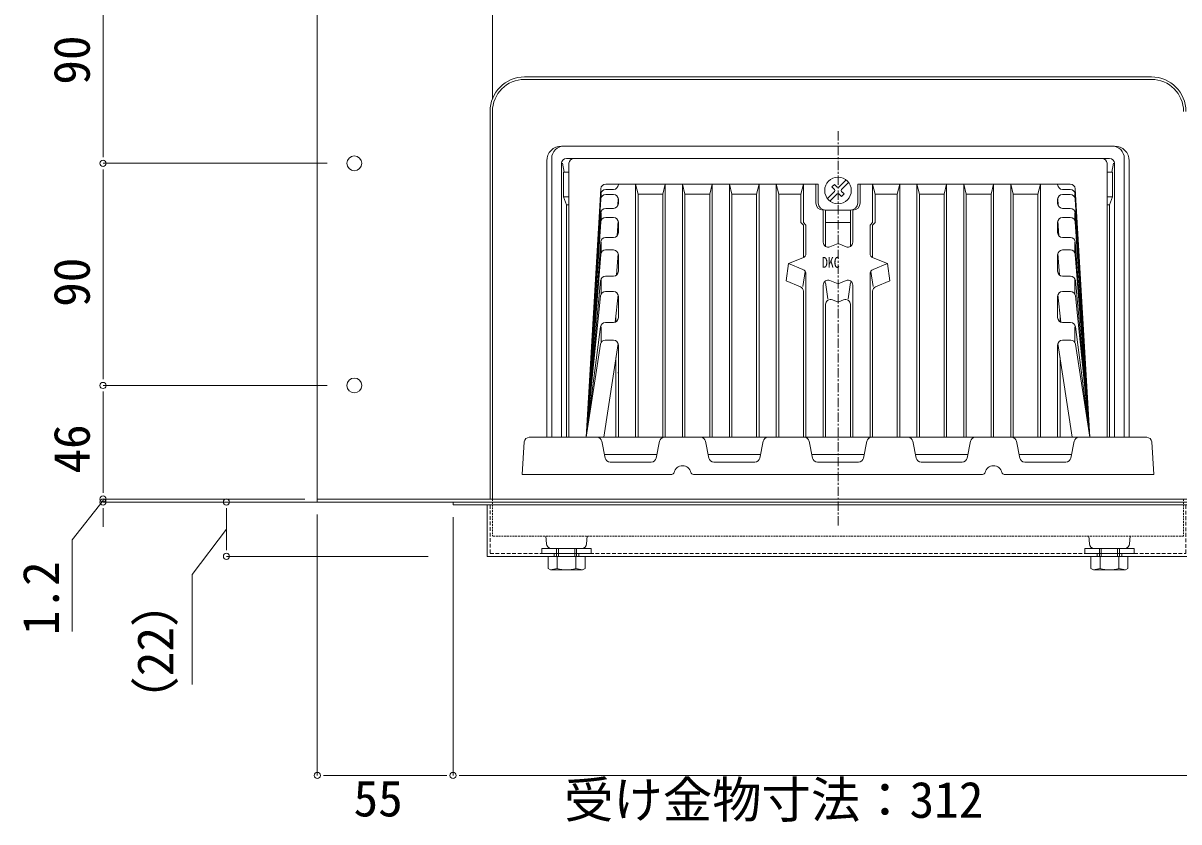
# Model space of a CAD drawing. Units: millimetres, scale not verified. Extents: x -1380 to 1380, y -955 to 955.
# Drawn here: x -6.3 to 462, y -632.2 to -308.6 of the extents above; entities that cross this region are included whole.
import ezdxf
from ezdxf.enums import TextEntityAlignment as Align

# ---------------------------------------------------------------- set-up
doc = ezdxf.new("R2010")
doc.units = ezdxf.units.MM
doc.header["$LTSCALE"] = 3
for name, pattern in [('USER1', [2, 1.25, -0.25, 0.25, -0.25]), ('USER2', [0.375, 0.25, -0.125]), ('USER3', [0.75, 0.5, -0.25])]:
    doc.linetypes.add(name, pattern=pattern)
for name, color, linetype, lineweight in [('0-0_0', 7, 'Continuous', 15), ('0-2_L-2', 7, 'Continuous', 18), ('0-3_L-1', 7, 'Continuous', 18), ('0-4_L-5', 2, 'USER1', 18), ('0-5_L-3', 7, 'Continuous', 18), ('0-9_SUNPO', 7, 'Continuous', 18)]:
    doc.layers.add(name, color=color, linetype=linetype, lineweight=lineweight)
doc.styles.add('ＭＳ ゴシック', font='')
doc.styles.get('ＭＳ ゴシック').set_extended_font_data('MS Gothic')

msp = doc.modelspace()

# ---------------------------------------------------------------- linework, layer by layer
at = {"layer": '0-0_0'}
for p, q in [((26.049, -362.903), (26.049, -360.403)), ((26.049, -367.903), (26.049, -370.403)), ((26.049, -452.903), (26.049, -450.403)), ((26.049, -457.903), (26.049, -460.403)), ((26.049, -498.903), (26.049, -496.403)), ((26.049, -498.903), (26.049, -496.403)), ((26.049, -505.103), (26.049, -507.603)), ((76.049, -505.103), (76.049, -507.603)), ((76.049, -522.146), (76.049, -519.646)), ((115.339, -613.386), (117.839, -613.386)), ((165.339, -613.386), (162.839, -613.386)), ((170.339, -613.386), (172.839, -613.386))]:
    msp.add_line(p, q, dxfattribs=at)
for centre, start, end in [((26.049, -365.403), 90, 270), ((26.049, -365.403), 90, 270), ((26.049, -365.403), 270, 90), ((26.049, -365.403), 270, 90), ((26.049, -455.403), 90, 270), ((26.049, -455.403), 90, 270), ((26.049, -455.403), 270, 90), ((26.049, -455.403), 270, 90), ((26.049, -501.403), 90, 270), ((26.049, -501.403), 90, 270), ((26.049, -501.403), 270, 90), ((26.049, -501.403), 270, 90), ((26.049, -502.603), 90, 270), ((26.049, -502.603), 270, 90), ((76.049, -502.603), 90, 270), ((76.049, -502.603), 270, 90), ((76.049, -524.646), 90, 270), ((76.049, -524.646), 270, 90), ((112.839, -613.386), 0, 180), ((112.839, -613.386), 180, 0), ((167.839, -613.386), 0, 180), ((167.839, -613.386), 0, 180), ((167.839, -613.386), 180, 0), ((167.839, -613.386), 180, 0)]:
    msp.add_arc(centre, 1.25, start, end, dxfattribs=at)
at = {"layer": '0-2_L-2'}
for p, q in [((196.839, -331.403), (450.839, -331.403)), ((183.839, -501.403), (183.839, -344.403)), ((463.839, -501.403), (183.839, -501.403)), ((205.715, -519.536), (205.506, -516.403)), ((221.963, -519.536), (222.172, -516.403)), ((425.715, -519.536), (425.506, -516.403)), ((441.963, -519.536), (442.172, -516.403)), ((207.71, -521.403), (219.968, -521.403)), ((208.839, -523.446), (208.839, -524.646)), ((218.839, -523.446), (218.839, -524.646)), ((439.968, -521.403), (427.71, -521.403)), ((428.839, -523.446), (428.839, -524.646)), ((438.839, -523.446), (438.839, -524.646))]:
    msp.add_line(p, q, dxfattribs=at)
at = {"layer": '0-2_L-2', "linetype": 'USER2'}
msp.add_line((183.839, -501.403), (183.839, -516.403), dxfattribs=at)
at = {"layer": '0-2_L-2'}
msp.add_lwpolyline([(167.839, -503.803), (479.839, -503.803), (479.839, -502.603), (167.839, -502.603)], close=True, dxfattribs=at)
msp.add_lwpolyline([(181.639, -503.803), (181.639, -524.646), (466.039, -524.646), (466.039, -503.803)], dxfattribs=at)
at = {"layer": '0-2_L-2', "linetype": 'USER3'}
msp.add_lwpolyline([(182.839, -503.803), (182.839, -523.403), (464.839, -523.403), (464.839, -503.803)], dxfattribs=at)
at = {"layer": '0-2_L-2', "linetype": 'USER2'}
msp.add_lwpolyline([(463.839, -501.403), (463.839, -516.403), (183.839, -516.403)], dxfattribs=at)
at = {"layer": '0-2_L-2'}
for centre, radius, start, end in [((196.839, -344.403), 13, 90, 180), ((450.839, -344.403), 13, 0, 90), ((207.71, -519.403), 2, 183.81407, 270), ((219.968, -519.403), 2, 270, 356.18593), ((427.71, -519.403), 2, 183.81407, 270), ((439.968, -519.403), 2, 270, 356.18593)]:
    msp.add_arc(centre, radius, start, end, dxfattribs=at)
at = {"layer": '0-3_L-1'}
for p, q in [((112.839, -265.403), (112.839, -501.403)), ((450.839, -330.403), (196.839, -330.403)), ((182.839, -344.403), (182.839, -501.403)), ((211.839, -358.403), (435.839, -358.403)), ((205.839, -476.403), (205.839, -364.403)), ((207.839, -363.403), (207.839, -476.403)), ((433.839, -363.403), (213.839, -363.403)), ((216.839, -363.403), (430.839, -363.403)), ((293.839, -363.403), (353.839, -363.403)), ((439.839, -363.403), (439.839, -476.403)), ((441.839, -364.403), (441.839, -476.403)), ((211.839, -365.403), (211.839, -476.403)), ((212.231, -365.364), (212.946, -368.939)), ((214.839, -476.403), (214.839, -365.403)), ((432.839, -365.403), (432.839, -476.403)), ((435.447, -365.364), (434.732, -368.939)), ((435.839, -365.403), (435.839, -476.403)), ((315.839, -373.835), (229.725, -373.835)), ((234.839, -373.98), (234.839, -373.835)), ((241.839, -373.835), (241.839, -476.403)), ((253.839, -373.835), (252.839, -377.916)), ((253.839, -373.835), (253.839, -476.403)), ((260.839, -373.835), (260.839, -476.403)), ((260.839, -373.835), (261.839, -377.916)), ((272.839, -373.835), (271.839, -377.916)), ((272.839, -373.835), (272.839, -476.403)), ((279.839, -373.835), (280.839, -377.916)), ((279.839, -373.835), (279.839, -476.403)), ((291.839, -373.835), (290.839, -377.916)), ((291.839, -373.835), (291.839, -476.403)), ((298.839, -373.835), (298.839, -476.403)), ((298.839, -373.835), (299.839, -377.916)), ((308.839, -377.916), (309.839, -373.835)), ((309.839, -373.835), (309.839, -389.403)), ((314.839, -373.835), (314.839, -381.403)), ((315.839, -373.835), (315.839, -381.403)), ((322.425, -373.971), (321.407, -374.989)), ((322.425, -373.971), (323.485, -375.031)), ((327.114, -372.11), (324.193, -375.031)), ((328.132, -373.128), (325.211, -376.05)), ((331.839, -373.835), (331.839, -381.403)), ((331.839, -373.835), (417.953, -373.835)), ((332.839, -373.835), (332.839, -381.403)), ((338.839, -377.916), (337.839, -373.835)), ((348.839, -373.835), (347.839, -377.916)), ((348.839, -373.835), (348.839, -476.403)), ((355.839, -373.835), (355.839, -476.403)), ((355.839, -373.835), (356.839, -377.916)), ((367.839, -373.835), (366.839, -377.916)), ((367.839, -373.835), (367.839, -476.403)), ((374.839, -373.835), (374.839, -476.403)), ((374.839, -373.835), (375.839, -377.916)), ((386.839, -373.835), (385.839, -377.916)), ((386.839, -373.835), (386.839, -476.403)), ((393.839, -373.835), (393.839, -476.403)), ((393.839, -373.835), (394.839, -377.916)), ((405.839, -373.835), (404.839, -377.916)), ((405.839, -373.835), (405.839, -476.403)), ((412.839, -373.98), (412.839, -373.835)), ((214.839, -378.939), (212.622, -378.939)), ((227.729, -375.718), (221.839, -476.403)), ((227.727, -377.861), (221.839, -476.403)), ((227.839, -377.678), (227.839, -378.961)), ((229.721, -377.984), (232.839, -377.984)), ((229.723, -375.98), (232.839, -375.98)), ((242.839, -377.916), (252.839, -377.916)), ((252.839, -377.916), (252.839, -476.403)), ((261.839, -377.916), (261.839, -476.403)), ((261.839, -377.916), (271.839, -377.916)), ((271.839, -377.916), (271.839, -476.403)), ((280.839, -377.916), (280.839, -476.403)), ((280.839, -377.916), (290.839, -377.916)), ((290.839, -377.916), (290.839, -476.403)), ((299.839, -377.916), (299.839, -476.403)), ((308.839, -377.916), (299.839, -377.916)), ((308.839, -377.916), (308.839, -389.403)), ((322.467, -376.757), (319.546, -379.678)), ((323.485, -377.775), (320.564, -380.696)), ((321.407, -374.989), (322.467, -376.05)), ((324.193, -377.775), (325.253, -378.836)), ((338.839, -377.916), (338.839, -389.403)), ((338.839, -377.916), (347.839, -377.916)), ((347.839, -377.916), (347.839, -476.403)), ((356.839, -377.916), (356.839, -476.403)), ((366.839, -377.916), (356.839, -377.916)), ((366.839, -377.916), (366.839, -476.403)), ((375.839, -377.916), (375.839, -476.403)), ((385.839, -377.916), (375.839, -377.916)), ((385.839, -377.916), (385.839, -476.403)), ((394.839, -377.916), (394.839, -476.403)), ((404.839, -377.916), (394.839, -377.916)), ((404.839, -377.916), (404.839, -476.403)), ((417.955, -375.98), (414.839, -375.98)), ((417.957, -377.984), (414.839, -377.984)), ((419.839, -377.678), (419.839, -378.961)), ((419.949, -375.718), (425.839, -476.403)), ((419.951, -377.861), (425.839, -476.403)), ((432.839, -378.939), (435.056, -378.939)), ((213.839, -382.271), (213.839, -476.403)), ((214.839, -382.271), (213.839, -382.271)), ((227.724, -379.863), (221.839, -476.403)), ((229.714, -383.657), (232.839, -383.657)), ((234.763, -379.439), (234.567, -382.665)), ((234.839, -379.984), (234.839, -381.657)), ((412.839, -379.984), (412.839, -381.657)), ((412.915, -379.439), (413.111, -382.665)), ((417.964, -383.657), (414.839, -383.657)), ((419.953, -379.863), (425.839, -476.403)), ((432.839, -382.271), (433.839, -382.271)), ((433.839, -382.271), (433.839, -476.403)), ((227.718, -385.528), (221.839, -476.403)), ((227.839, -385.44), (227.839, -388.305)), ((229.709, -387.291), (232.839, -387.291)), ((317.839, -384.403), (317.839, -397.383)), ((318.839, -384.403), (328.839, -384.403)), ((318.839, -384.403), (318.839, -399.115)), ((328.839, -384.403), (328.839, -399.115)), ((329.839, -384.403), (329.839, -397.383)), ((417.969, -387.291), (414.839, -387.291)), ((419.839, -385.44), (419.839, -388.305)), ((419.96, -385.528), (425.839, -476.403)), ((227.713, -389.157), (221.839, -476.403)), ((234.758, -388.728), (234.351, -394.773)), ((234.839, -389.291), (234.839, -393.464)), ((308.839, -389.403), (309.839, -390.403)), ((309.839, -389.403), (310.839, -390.403)), ((309.839, -390.403), (309.839, -403.588)), ((310.839, -390.403), (310.839, -401.856)), ((318.839, -389.403), (328.839, -389.403)), ((336.839, -390.403), (336.839, -401.856)), ((338.839, -389.403), (337.839, -390.403)), ((337.839, -390.403), (337.839, -403.588)), ((412.839, -389.291), (412.839, -393.464)), ((412.92, -388.728), (413.327, -394.773)), ((419.965, -389.157), (425.839, -476.403)), ((227.702, -397.316), (221.839, -476.403)), ((227.839, -397.354), (227.839, -401.435)), ((229.696, -395.464), (232.839, -395.464)), ((323.839, -397.916), (320.592, -399.236)), ((323.839, -397.916), (327.086, -399.236)), ((417.982, -395.464), (414.839, -395.464)), ((419.839, -397.354), (419.839, -401.435)), ((419.976, -397.316), (425.839, -476.403)), ((227.693, -402.341), (221.839, -476.403)), ((229.687, -400.499), (232.839, -400.499)), ((234.749, -401.907), (234.055, -410.698)), ((234.839, -402.499), (234.839, -409.11)), ((412.839, -402.499), (412.839, -409.11)), ((412.928, -401.907), (413.623, -410.698)), ((417.991, -400.499), (414.839, -400.499)), ((419.985, -402.341), (425.839, -476.403)), ((309.592, -403.708), (303.839, -406.048)), ((309.592, -408.387), (303.839, -406.048)), ((338.086, -403.708), (343.839, -406.048)), ((338.086, -408.387), (343.839, -406.048)), ((343.839, -406.048), (344.839, -413.048)), ((343.839, -406.048), (344.839, -413.048)), ((229.664, -411.11), (232.839, -411.11)), ((310.475, -409.285), (309.621, -415.265)), ((310.839, -410.239), (310.839, -476.403)), ((336.839, -410.239), (336.839, -476.403)), ((337.203, -409.285), (338.057, -415.265)), ((418.014, -411.11), (414.839, -411.11)), ((227.672, -412.927), (221.839, -476.403)), ((227.839, -412.499), (227.839, -418.086)), ((317.839, -414.712), (317.839, -476.403)), ((318.797, -413.633), (319.653, -420.324)), ((320.592, -412.859), (323.839, -414.179)), ((327.086, -412.859), (323.839, -414.179)), ((328.881, -413.633), (328.025, -420.324)), ((329.839, -414.712), (329.839, -476.403)), ((344.839, -413.048), (339.086, -415.387)), ((419.839, -412.499), (419.839, -418.086)), ((420.006, -412.927), (425.839, -476.403)), ((227.656, -419.12), (221.839, -476.403)), ((229.646, -417.322), (232.839, -417.322)), ((234.736, -418.689), (233.613, -429.749)), ((234.839, -419.322), (234.839, -427.905)), ((309.839, -417.239), (309.839, -476.403)), ((321.592, -420.672), (323.839, -421.586)), ((326.086, -420.672), (323.839, -421.586)), ((337.839, -417.239), (337.839, -476.403)), ((412.839, -419.322), (412.839, -427.905)), ((412.942, -418.689), (414.065, -429.749)), ((418.032, -417.322), (414.839, -417.322)), ((420.022, -419.12), (425.839, -476.403)), ((318.839, -422.525), (318.839, -476.403)), ((328.839, -422.525), (328.839, -476.403)), ((229.597, -429.905), (232.839, -429.905)), ((233.839, -427.524), (233.839, -429.637)), ((413.839, -427.524), (413.839, -429.637)), ((418.08, -429.905), (414.839, -429.905)), ((227.614, -431.649), (221.839, -476.403)), ((227.839, -431.644), (227.839, -437.674)), ((419.839, -431.644), (419.839, -437.674)), ((420.064, -431.649), (425.839, -476.403)), ((227.58, -438.726), (221.839, -476.403)), ((234.719, -438.345), (228.92, -476.403)), ((229.557, -437.027), (232.839, -437.027)), ((234.839, -439.027), (234.839, -476.403)), ((412.839, -439.027), (412.839, -476.403)), ((412.959, -438.345), (418.758, -476.403)), ((418.121, -437.027), (414.839, -437.027)), ((420.098, -438.726), (425.839, -476.403)), ((233.839, -444.12), (233.839, -476.403)), ((413.839, -444.12), (413.839, -476.403)), ((198.71, -476.403), (209.59, -476.403)), ((226.199, -476.403), (209.59, -476.403)), ((432.839, -476.403), (214.839, -476.403)), ((253.479, -476.403), (268.199, -476.403)), ((295.479, -476.403), (310.199, -476.403)), ((352.199, -476.403), (337.479, -476.403)), ((394.199, -476.403), (379.479, -476.403)), ((421.479, -476.403), (438.088, -476.403)), ((448.968, -476.403), (438.088, -476.403)), ((196.715, -478.27), (195.839, -491.403)), ((229.517, -484.795), (228.161, -478.011)), ((250.161, -484.795), (251.517, -478.011)), ((270.161, -478.011), (271.517, -484.795)), ((292.161, -484.795), (293.517, -478.011)), ((312.161, -478.011), (313.517, -484.795)), ((335.517, -478.011), (334.161, -484.795)), ((355.517, -484.795), (354.161, -478.011)), ((377.517, -478.011), (376.161, -484.795)), ((397.517, -484.795), (396.161, -478.011)), ((418.161, -484.795), (419.517, -478.011)), ((450.963, -478.27), (451.839, -491.403)), ((250.439, -483.403), (229.239, -483.403)), ((231.479, -486.403), (248.199, -486.403)), ((292.439, -483.403), (271.239, -483.403)), ((273.479, -486.403), (290.199, -486.403)), ((334.439, -483.403), (313.239, -483.403)), ((315.479, -486.403), (323.839, -486.403)), ((332.199, -486.403), (323.839, -486.403)), ((376.439, -483.403), (355.239, -483.403)), ((374.199, -486.403), (357.479, -486.403)), ((418.439, -483.403), (397.239, -483.403)), ((416.199, -486.403), (399.479, -486.403)), ((205.839, -491.403), (195.839, -491.403)), ((205.839, -491.403), (256.451, -491.403)), ((382.451, -491.403), (265.226, -491.403)), ((441.839, -491.403), (391.226, -491.403)), ((441.839, -491.403), (451.839, -491.403)), ((428.839, -523.403), (428.839, -524.646)), ((438.839, -523.403), (438.839, -524.646))]:
    msp.add_line(p, q, dxfattribs=at)
for points in [[(213.839, -382.271), (212.622, -378.939), (212.622, -368.939), (214.839, -368.939)], [(433.839, -382.271), (435.056, -378.939), (435.056, -368.939), (432.839, -368.939)], [(241.839, -373.835), (242.839, -377.916), (242.839, -476.403)], [(337.839, -373.835), (337.839, -389.403), (336.839, -390.403)], [(325.211, -376.757), (326.271, -377.817), (325.253, -378.836)], [(303.839, -406.048), (302.839, -413.048), (308.592, -415.387)]]:
    msp.add_lwpolyline(points, dxfattribs=at)
msp.add_lwpolyline([(534.839, -502.603), (112.839, -502.603), (112.839, -501.403), (534.839, -501.403)], close=True, dxfattribs=at)
for centre, radius in [((127.839, -365.403), 3), ((323.839, -376.403), 5.4), ((127.839, -455.403), 3)]:
    msp.add_circle(centre, radius, dxfattribs=at)
for centre, radius, start, end in [((196.839, -344.403), 14, 90, 180), ((450.839, -344.403), 14, 0, 90), ((211.839, -364.403), 6, 90, 180), ((212.839, -363.403), 5, 90, 180), ((434.839, -363.403), 5, 0, 90), ((435.839, -364.403), 6, 0, 90), ((213.839, -365.403), 2, 90, 180), ((216.839, -365.403), 2, 90, 180), ((430.839, -365.403), 2, 0, 90), ((433.839, -365.403), 2, 0, 90), ((229.725, -375.835), 2, 90, 176.65215), ((232.839, -373.98), 2, 270, 0), ((414.839, -373.98), 2, 180, 270), ((417.953, -375.835), 2, 3.34785, 90), ((229.721, -379.984), 2, 90, 176.51133), ((229.723, -377.98), 2, 90, 176.5808), ((232.839, -379.984), 2, 0, 90), ((322.114, -376.403), 0.5, 315, 45), ((323.839, -374.678), 0.5, 225, 315), ((323.839, -378.128), 0.5, 45, 135), ((325.564, -376.403), 0.5, 135, 225), ((414.839, -379.984), 2, 90, 180), ((417.955, -377.98), 2, 3.4192, 90), ((417.957, -379.984), 2, 3.48867, 90), ((229.714, -385.657), 2, 90, 176.29854), ((232.839, -381.657), 2, 270, 0), ((317.839, -381.403), 3, 180, 270), ((318.839, -381.403), 3, 180, 270), ((328.839, -381.403), 3, 270, 0), ((329.839, -381.403), 3, 270, 0), ((414.839, -381.657), 2, 180, 270), ((417.964, -385.657), 2, 3.70146, 90), ((229.709, -389.291), 2, 90, 176.14802), ((232.839, -389.291), 2, 0, 90), ((414.839, -389.291), 2, 90, 180), ((417.969, -389.291), 2, 3.85198, 90), ((229.696, -397.464), 2, 90, 175.76044), ((232.839, -393.464), 2, 270, 0), ((319.839, -397.383), 2, 180, 292.12599), ((327.839, -397.383), 2, 247.87401, 0), ((414.839, -393.464), 2, 180, 270), ((417.982, -397.464), 2, 4.23956, 90), ((229.687, -402.499), 2, 90, 175.48033), ((232.839, -402.499), 2, 0, 90), ((308.839, -401.856), 2, 292.12599, 0), ((338.839, -401.856), 2, 180, 247.87401), ((414.839, -402.499), 2, 90, 180), ((417.991, -402.499), 2, 4.51967, 90), ((229.664, -413.11), 2, 90, 174.74964), ((232.839, -409.11), 2, 270, 0), ((308.839, -410.239), 2, 0, 67.87401), ((338.839, -410.239), 2, 112.12599, 180), ((414.839, -409.11), 2, 180, 270), ((418.014, -413.11), 2, 5.25036, 90), ((307.839, -417.239), 2, 0, 67.87401), ((319.839, -414.712), 2, 67.87401, 180), ((327.839, -414.712), 2, 0, 112.12599), ((339.839, -417.239), 2, 112.12599, 180), ((229.646, -419.322), 2, 90, 174.20116), ((232.839, -419.322), 2, 0, 90), ((320.839, -422.525), 2, 67.87401, 180), ((326.839, -422.525), 2, 0, 112.12599), ((414.839, -419.322), 2, 90, 180), ((418.032, -419.322), 2, 5.79884, 90), ((229.597, -431.905), 2, 90, 172.64734), ((232.839, -427.905), 2, 270, 0), ((414.839, -427.905), 2, 180, 270), ((418.08, -431.905), 2, 7.35266, 90), ((229.557, -439.027), 2, 90, 171.33604), ((232.839, -439.027), 2, 0, 90), ((414.839, -439.027), 2, 90, 180), ((418.121, -439.027), 2, 8.66396, 90), ((232.839, -449.988), 2, 348.02029, 0), ((198.71, -478.403), 2, 90, 176.18593), ((226.199, -478.403), 2, 11.30993, 90), ((253.479, -478.403), 2, 90, 168.69007), ((268.199, -478.403), 2, 11.30993, 90), ((295.479, -478.403), 2, 90, 168.69007), ((310.199, -478.403), 2, 11.30993, 90), ((337.479, -478.403), 2, 90, 168.69007), ((352.199, -478.403), 2, 11.30993, 90), ((379.479, -478.403), 2, 90, 168.69007), ((394.199, -478.403), 2, 11.30993, 90), ((421.479, -478.403), 2, 90, 168.69007), ((448.968, -478.403), 2, 3.81407, 90), ((231.479, -484.403), 2, 191.30993, 270), ((248.199, -484.403), 2, 270, 348.69007), ((273.479, -484.403), 2, 191.30993, 270), ((290.199, -484.403), 2, 270, 348.69007), ((315.479, -484.403), 2, 191.30993, 270), ((332.199, -484.403), 2, 270, 348.69007), ((357.479, -484.403), 2, 191.30993, 270), ((374.199, -484.403), 2, 270, 348.69007), ((399.479, -484.403), 2, 191.30993, 270), ((416.199, -484.403), 2, 270, 348.69007), ((256.451, -490.403), 1, 270, 347.16041), ((260.839, -491.403), 3.5, 12.83959, 167.16041), ((265.226, -490.403), 1, 192.83959, 270), ((382.451, -490.403), 1, 270, 347.16041), ((386.839, -491.403), 3.5, 12.83959, 167.16041), ((391.226, -490.403), 1, 192.83959, 270)]:
    msp.add_arc(centre, radius, start, end, dxfattribs=at)
at = {"layer": '0-4_L-5'}
for p, q in [((323.839, -352.403), (323.839, -512.824)), ((182.839, -502.603), (464.839, -502.603))]:
    msp.add_line(p, q, dxfattribs=at)
at = {"layer": '0-5_L-3'}
for p, q in [((209.839, -521.403), (209.839, -524.646)), ((217.839, -524.646), (217.839, -521.403)), ((429.839, -521.403), (429.839, -524.646)), ((437.839, -524.646), (437.839, -521.403)), ((210.086, -529.569), (210.086, -524.646)), ((217.592, -529.569), (217.592, -524.646)), ((430.086, -529.569), (430.086, -524.646)), ((437.592, -529.569), (437.592, -524.646)), ((207.339, -530.146), (210.086, -529.569)), ((217.592, -529.569), (220.339, -530.146)), ((427.339, -530.146), (430.086, -529.569)), ((437.592, -529.569), (440.339, -530.146))]:
    msp.add_line(p, q, dxfattribs=at)
at = {"layer": '0-5_L-3', "color": 6}
for p, q in [((210.539, -521.403), (210.539, -524.646)), ((217.139, -521.403), (217.139, -524.646)), ((430.539, -521.403), (430.539, -524.646)), ((437.139, -521.403), (437.139, -524.646))]:
    msp.add_line(p, q, dxfattribs=at)
at = {"layer": '0-5_L-3'}
for points in [[(203.839, -523.403), (223.839, -523.403), (223.839, -521.403), (203.839, -521.403)], [(423.839, -523.403), (443.839, -523.403), (443.839, -521.403), (423.839, -521.403)], [(206.339, -524.646), (206.339, -529.569), (207.339, -530.146), (220.339, -530.146), (221.339, -529.569), (221.339, -524.646)], [(426.339, -524.646), (426.339, -529.569), (427.339, -530.146), (440.339, -530.146), (441.339, -529.569), (441.339, -524.646)]]:
    msp.add_lwpolyline(points, close=True, dxfattribs=at)
for centre in [(213.839, -517.661), (433.839, -517.661)]:
    msp.add_arc(centre, 12.485, 252.50768, 287.49232, dxfattribs=at)
at = {"layer": '0-9_SUNPO'}
for p, q in [((183.839, -339.403), (183.839, -96.56)), ((26.049, -360.403), (26.049, -280.403)), ((116.839, -365.403), (26.049, -365.403)), ((116.839, -365.403), (26.049, -365.403)), ((26.049, -370.403), (26.049, -450.403)), ((116.839, -455.403), (26.049, -455.403)), ((116.839, -455.403), (26.049, -455.403)), ((26.049, -496.403), (26.049, -460.403)), ((26.049, -496.403), (26.049, -491.403)), ((107.839, -501.403), (26.049, -501.403)), ((26.049, -502.603), (26.049, -501.403)), ((26.049, -502.603), (26.049, -501.403)), ((107.839, -501.403), (26.049, -501.403)), ((107.839, -502.603), (26.049, -502.603)), ((157.839, -502.603), (76.049, -502.603)), ((26.049, -507.603), (26.049, -512.603)), ((76.049, -507.603), (76.049, -519.646)), ((112.839, -507.603), (112.839, -613.386)), ((167.839, -508.803), (167.839, -613.386)), ((167.839, -508.803), (167.839, -613.386)), ((157.839, -524.646), (76.049, -524.646)), ((117.839, -613.386), (162.839, -613.386)), ((172.839, -613.386), (474.839, -613.386))]:
    msp.add_line(p, q, dxfattribs=at)
for points in [[(26.049, -502.003), (13.549, -517.996), (13.549, -555.021)], [(76.049, -513.625), (62.123, -531.975), (62.123, -576.513)]]:
    msp.add_lwpolyline(points, dxfattribs=at)

# ---------------------------------------------------------------- texts
at = {"layer": '0-3_L-1', "style": 'ＭＳ ゴシック', "width": 0.8}
msp.add_text('DKC', height=4.399, dxfattribs=at).set_placement((317.325, -409.048), align=Align.BOTTOM_LEFT)
at = {"layer": '0-9_SUNPO', "style": 'ＭＳ ゴシック'}
for s, p in [('90', (25.049, -333.55)), ('90', (25.049, -423.55)), ('46', (25.049, -491.093)), ('1.2', (12.549, -556.559)), ('（22）', (58.89, -593.178))]:
    msp.add_text(s, height=14.66, rotation=90, dxfattribs=at).set_placement(p, align=Align.BOTTOM_LEFT)
for s, p in [('55', (127.547, -634.386)), ('受け金物寸法：312', (212.874, -634.945))]:
    msp.add_text(s, height=14.66, dxfattribs=at).set_placement(p, align=Align.BOTTOM_LEFT)

doc.saveas('drawing.dxf')
